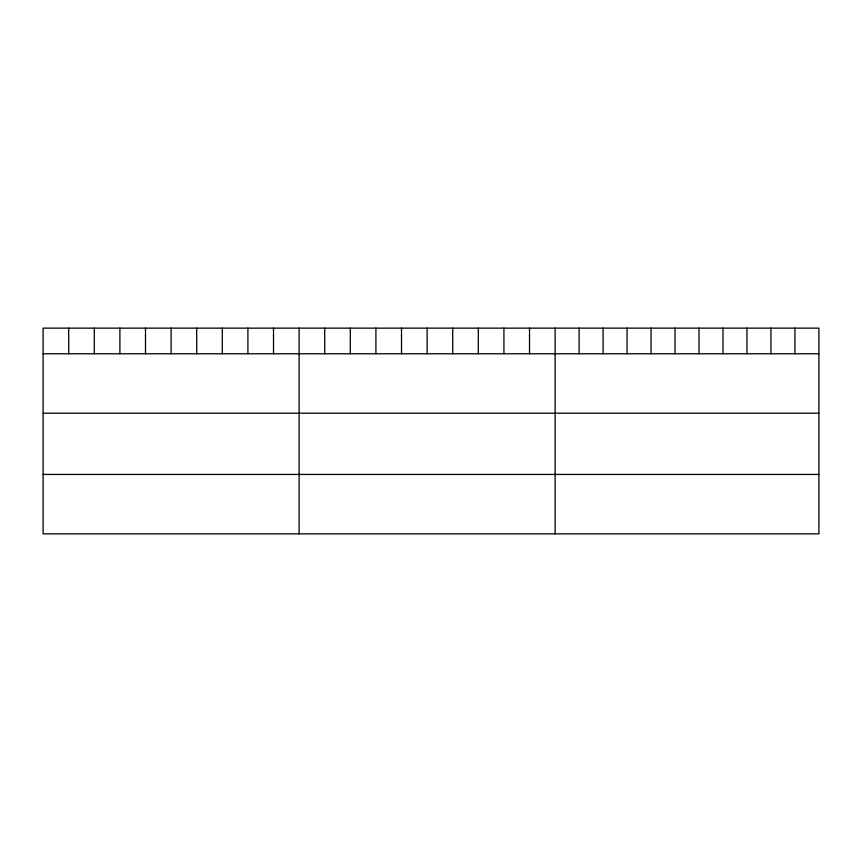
<?xml version="1.0" encoding="UTF-8"?>
<svg xmlns="http://www.w3.org/2000/svg" width="862" height="862" viewBox="0 0 862 862"><rect width="100%" height="100%" fill="white"/><g stroke="black" fill="none" stroke-linecap="round" stroke-linejoin="round"><path stroke-width="1.29" d="M818.9 353.765L818.9 533.858L43.1 533.858L43.1 328.142L818.9 328.142L818.9 353.765L43.1 353.765M43.1 413.2L818.9 413.2M43.1 474.434L818.9 474.434M794.926 328.142L794.926 353.765M770.94 328.142L770.94 353.765M746.966 328.142L746.966 353.765M722.981 328.142L722.981 353.765M699.007 328.142L699.007 353.765M675.021 328.142L675.021 353.765M651.047 328.142L651.047 353.765M627.062 328.142L627.062 353.765M603.088 328.142L603.088 353.765M579.102 328.142L579.102 353.765M555.128 328.142L555.128 533.858M529.527 328.142L529.527 353.765M503.925 328.142L503.925 353.765M478.324 328.142L478.324 353.765M452.722 328.142L452.722 353.765M427.121 328.142L427.121 353.765M401.52 328.142L401.52 353.765M375.918 328.142L375.918 353.765M350.317 328.142L350.317 353.765M324.715 328.142L324.715 353.765M299.114 328.142L299.114 533.858M273.513 328.142L273.513 353.765M247.911 328.142L247.911 353.765M222.31 328.142L222.31 353.765M196.708 328.142L196.708 353.765M171.107 328.142L171.107 353.765M145.506 328.142L145.506 353.765M119.904 328.142L119.904 353.765M94.303 328.142L94.303 353.765M68.701 328.142L68.701 353.765"/></g></svg>
